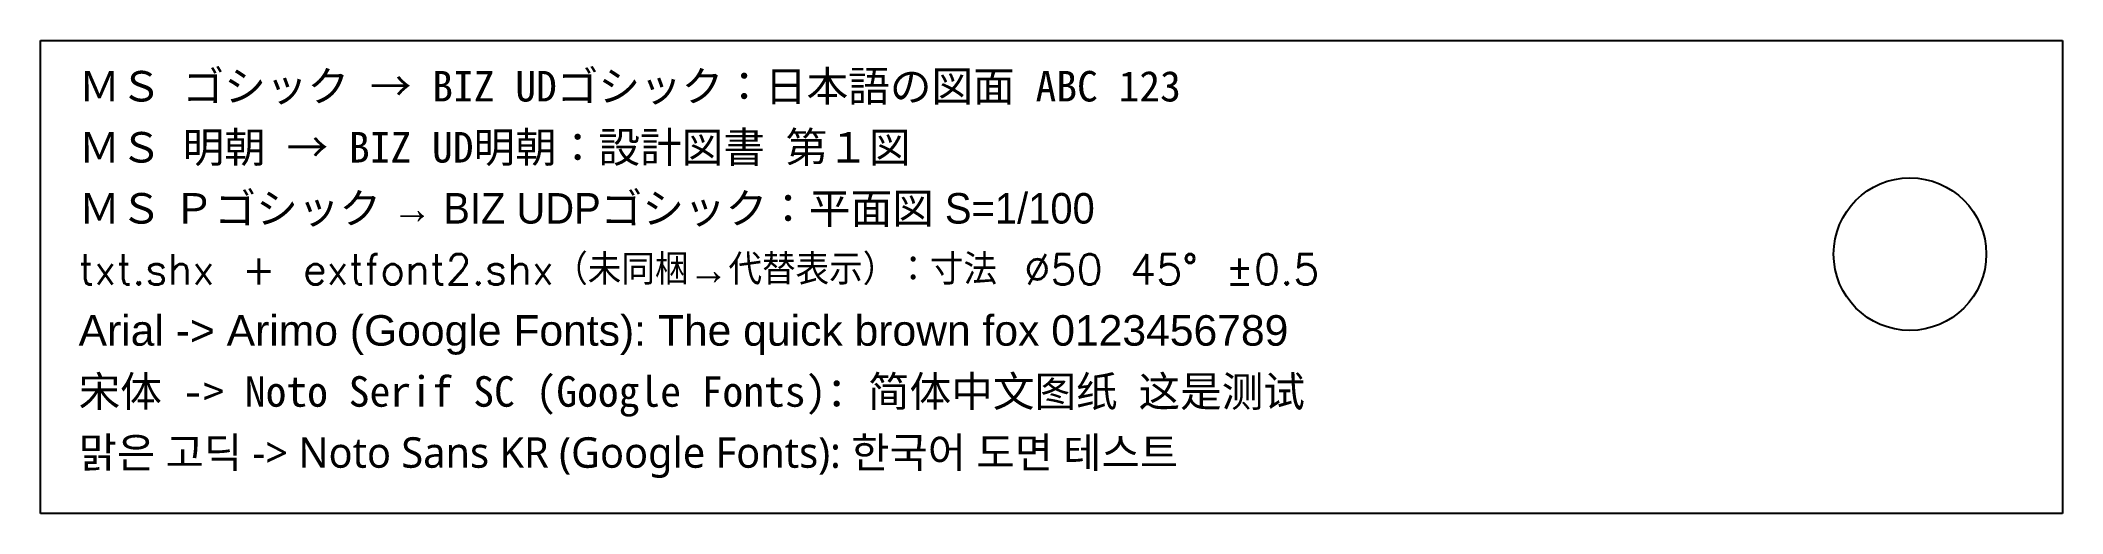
# Model space of a CAD drawing. Extents: x -5 to 260, y -54 to 8.
import ezdxf

# ---------------------------------------------------------------- set-up
doc = ezdxf.new("R2010")
doc.units = 0
doc.layers.get('0').update_dxf_attribs({"linetype": 'CONTINUOUS'})
doc.layers.add('枠', color=3, linetype='CONTINUOUS')
doc.styles.add('JP_GOTHIC', font='')
doc.styles.add('JP_MINCHO', font='')
doc.styles.add('JP_PGOTHIC', font='')
doc.styles.add('KO_MALGUN', font='')
doc.styles.add('LATIN_ARIAL', font='')
doc.styles.add('SHX_BIGFONT', font='txt.shx', dxfattribs={"bigfont": 'extfont2.shx'})
doc.styles.add('ZH_SIMSUN', font='')
doc.styles.get('JP_GOTHIC').set_extended_font_data('ＭＳ ゴシック')
doc.styles.get('JP_MINCHO').set_extended_font_data('ＭＳ 明朝')
doc.styles.get('JP_PGOTHIC').set_extended_font_data('ＭＳ Ｐゴシック')
doc.styles.get('KO_MALGUN').set_extended_font_data('맑은 고딕')
doc.styles.get('LATIN_ARIAL').set_extended_font_data('Arial')
doc.styles.get('ZH_SIMSUN').set_extended_font_data('宋体')

msp = doc.modelspace()

# ---------------------------------------------------------------- linework, layer by layer
at = {"layer": '枠'}
for p, q in [((-5, 8), (260, 8)), ((-5, -54), (-5, 8)), ((260, 8), (260, -54)), ((260, -54), (-5, -54))]:
    msp.add_line(p, q, dxfattribs=at)
msp.add_circle((240, -20), 10, dxfattribs=at)

# ---------------------------------------------------------------- texts
for s, style, p in [('ＭＳ ゴシック → BIZ UDゴシック：日本語の図面 ABC 123', 'JP_GOTHIC', (0, 0)), ('ＭＳ 明朝 → BIZ UD明朝：設計図書 第１図', 'JP_MINCHO', (0, -8)), ('ＭＳ Ｐゴシック → BIZ UDPゴシック：平面図 S=1/100', 'JP_PGOTHIC', (0, -16)), ('txt.shx + extfont2.shx（未同梱→代替表示）：寸法 %%c50 45%%d %%p0.5', 'SHX_BIGFONT', (0, -24)), ('Arial -> Arimo (Google Fonts): The quick brown fox 0123456789', 'LATIN_ARIAL', (0, -32)), ('宋体 -> Noto Serif SC (Google Fonts)：简体中文图纸 这是测试', 'ZH_SIMSUN', (0, -40)), ('맑은 고딕 -> Noto Sans KR (Google Fonts): 한국어 도면 테스트', 'KO_MALGUN', (0, -48))]:
    msp.add_text(s, height=4, dxfattribs=dict(style=style)).set_placement(p)

doc.saveas('drawing.dxf')
